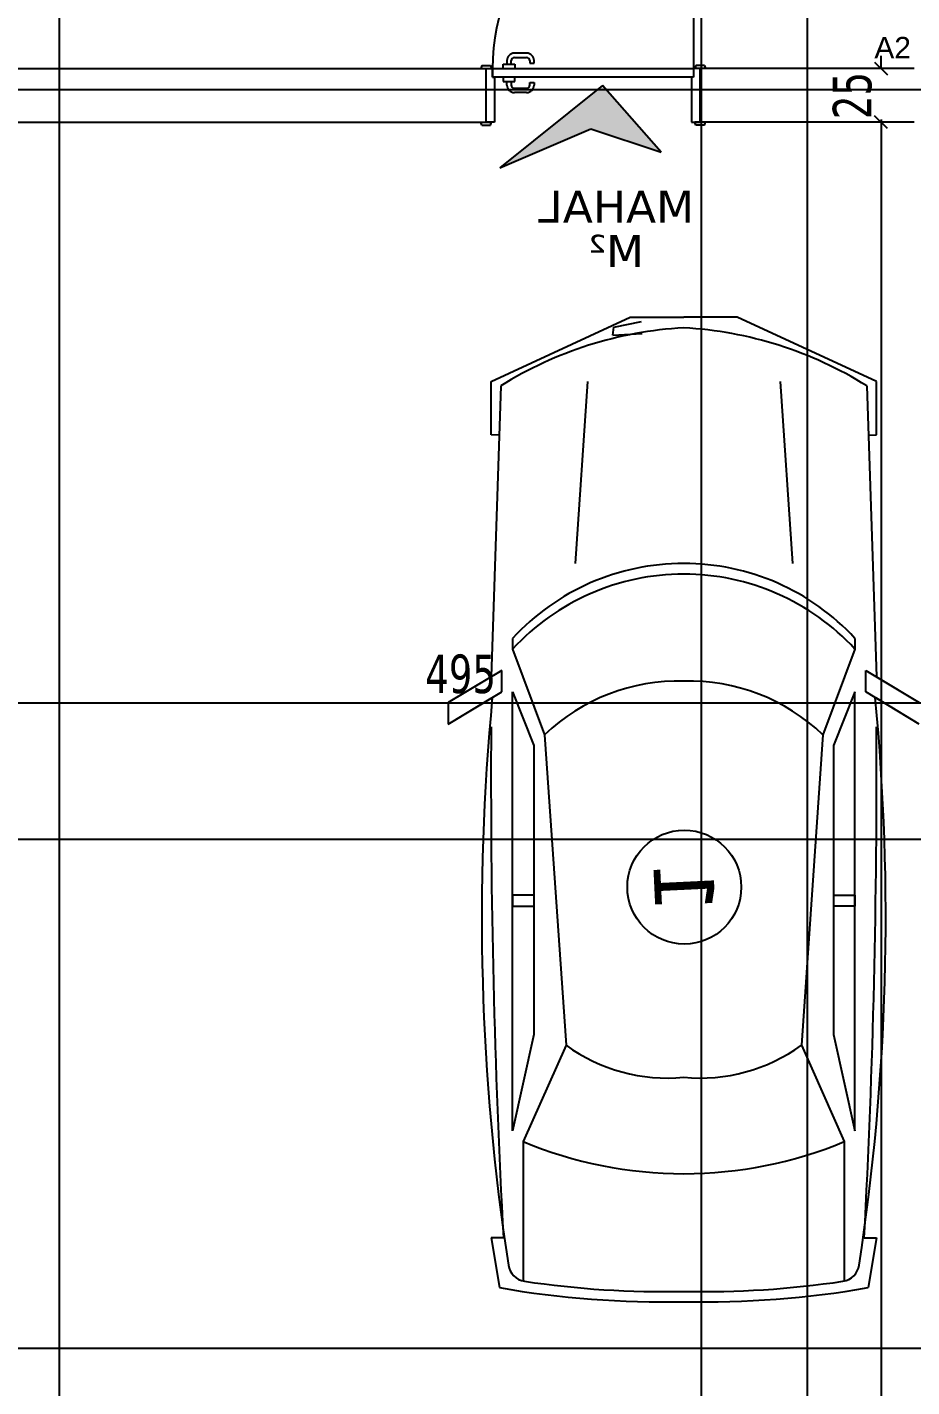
# Model space of a CAD drawing. Header units: millimetres. Extents: x 43168.9 to 43194.6, y -25545.1 to -25543.4.
# Drawn here: x 43170.281 to 43170.3637, y -25543.961 to -25543.8341 of the extents above; entities that cross this region are included whole.
import ezdxf
from ezdxf.enums import TextEntityAlignment as Align

# ---------------------------------------------------------------- set-up
doc = ezdxf.new("R2010")
doc.units = ezdxf.units.MM
doc.header["$LTSCALE"] = 200
doc.linetypes.add('DASHDOT', pattern=[1, 0.5, -0.25, 0, -0.25])
doc.linetypes.add('DASHDOT2', pattern=[0.5, 0.25, -0.125, 0, -0.125])
for name, color, linetype in [('aks_sgh', 5, 'DASHDOT2'), ('dograma_sgh', 43, 'Continuous'), ('duv_sgh', 4, 'Continuous'), ('olcuic_sgh', 183, 'Continuous'), ('yapi-yaklasma_sgh', 41, 'DASHDOT')]:
    doc.layers.add(name, color=color, linetype=linetype)
doc.styles.add('1-200', font='arial.ttf', dxfattribs={"height": 60})
doc.styles.add('dim', font='VERDANA.TTF', dxfattribs={"width": 0.7})
doc.styles.add('text1', font='VERDANA.TTF')

msp = doc.modelspace()

# ---------------------------------------------------------------- hatches: boundary and pattern name
msp.add_hatch(color=251).paths.add_polyline_path([(43170.34022200682, -25543.84571733902), (43170.33473942287, -25543.83950872235), (43170.32516900287, -25543.84720561329), (43170.33365979291, -25543.84353403654)])

# ---------------------------------------------------------------- linework, layer by layer
at = {"color": 0, "linetype": 'ByBlock', "lineweight": -2}
for p, q in [((43170.36018302909, -25543.83731939969), (43170.36138302909, -25543.83851939969)), ((43170.36138302909, -25543.84351939969), (43170.36018302909, -25543.84231939969)), ((43170.36138302909, -25543.84351939969), (43170.36018302909, -25543.84231939969))]:
    msp.add_line(p, q, dxfattribs=at)
at = {"color": 0}
for p, q in [((43170.33473942287, -25543.83950872235), (43170.32516900287, -25543.84720561329)), ((43170.34022200682, -25543.84571733902), (43170.33473942287, -25543.83950872235)), ((43170.32516900287, -25543.84720561329), (43170.33365979291, -25543.84353403654)), ((43170.33365979291, -25543.84353403654), (43170.34022200682, -25543.84571733902)), ((43170.32433262882, -25543.8671390161), (43170.33734339268, -25543.86113891467)), ((43170.32433262882, -25543.8671390161), (43170.33734339268, -25543.86113891467)), ((43170.3357067567, -25543.86281791203), (43170.33581437359, -25543.86206718945)), ((43170.33581437359, -25543.86206718945), (43170.33837924265, -25543.86155800369)), ((43170.33734339268, -25543.86113891467), (43170.3423434772, -25543.86113891467)), ((43170.33734339268, -25543.86113891467), (43170.3423434772, -25543.86113891467)), ((43170.34734356173, -25543.86113891467), (43170.3423434772, -25543.86113891467)), ((43170.34734356173, -25543.86113891467), (43170.3423434772, -25543.86113891467)), ((43170.3603543256, -25543.8671390161), (43170.34734356173, -25543.86113891467)), ((43170.3603543256, -25543.8671390161), (43170.34734356173, -25543.86113891467)), ((43170.3357067567, -25543.86281791203), (43170.33845161759, -25543.86266330228)), ((43170.32433262882, -25543.87213910063), (43170.32433262882, -25543.8671390161)), ((43170.32433262882, -25543.87213910063), (43170.32433262882, -25543.8671390161)), ((43170.33334332506, -25543.8671390161), (43170.33218704513, -25543.88413930349)), ((43170.35134362935, -25543.8671390161), (43170.35249990928, -25543.88413930349)), ((43170.3603543256, -25543.87213910063), (43170.3603543256, -25543.8671390161)), ((43170.3603543256, -25543.87213910063), (43170.3603543256, -25543.8671390161)), ((43170.32524622019, -25543.86755625327), (43170.32434317291, -25543.89473948268)), ((43170.35944073422, -25543.86755625327), (43170.3603437815, -25543.89473948268)), ((43170.32434317291, -25543.87213910063), (43170.32433262882, -25543.87213910063)), ((43170.32509314688, -25543.87216401532), (43170.32433262882, -25543.87213910063)), ((43170.35959380754, -25543.87216401532), (43170.3603543256, -25543.87213910063)), ((43170.3603437815, -25543.87213910063), (43170.3603543256, -25543.87213910063)), ((43170.32634320673, -25543.89113942183), (43170.32634320673, -25543.89213943873)), ((43170.35834374769, -25543.89113942183), (43170.35834374769, -25543.89213943873)), ((43170.32634320673, -25543.89213943873), (43170.32934325744, -25543.90013957397)), ((43170.35834374769, -25543.89213943873), (43170.35534369697, -25543.90013957397)), ((43170.32534318982, -25543.89413947254), (43170.32034310529, -25543.89713952325)), ((43170.32434317291, -25543.89473948268), (43170.32034310529, -25543.89713952325)), ((43170.32534318982, -25543.89613950635), (43170.32534318982, -25543.89413947254)), ((43170.3593437646, -25543.89613950635), (43170.3593437646, -25543.89413947254)), ((43170.3593437646, -25543.89413947254), (43170.36434384912, -25543.89713952325)), ((43170.3603437815, -25543.89473948268), (43170.36434384912, -25543.89713952325)), ((43170.32034310529, -25543.89913955707), (43170.32534318982, -25543.89613950635)), ((43170.32634320673, -25543.93714019946), (43170.32634320673, -25543.89613950635)), ((43170.32634320673, -25543.89613950635), (43170.32834324054, -25543.90113959088)), ((43170.35834374769, -25543.89613950635), (43170.35634371388, -25543.90113959088)), ((43170.35834374769, -25543.93714019946), (43170.35834374769, -25543.89613950635)), ((43170.36434384912, -25543.89913955707), (43170.3593437646, -25543.89613950635)), ((43170.32034310529, -25543.89913955707), (43170.32434317291, -25543.89673951649)), ((43170.32034310529, -25543.89713952325), (43170.32034310529, -25543.89913955707)), ((43170.32034310529, -25543.89713952325), (43170.32034310529, -25543.89913955707)), ((43170.36434384912, -25543.89913955707), (43170.3603437815, -25543.89673951649)), ((43170.32934325744, -25543.90013957397), (43170.33134329125, -25543.92914006422)), ((43170.35534369697, -25543.90013957397), (43170.35334366316, -25543.92914006422)), ((43170.32834324054, -25543.90113959088), (43170.32834324054, -25543.92814004732)), ((43170.35634371388, -25543.90113959088), (43170.35634371388, -25543.92814004732)), ((43170.32834324054, -25543.91513982755), (43170.32634320673, -25543.91513982755)), ((43170.32634320673, -25543.91513982755), (43170.32634320673, -25543.91613984446)), ((43170.35634371388, -25543.91513982755), (43170.35834374769, -25543.91513982755)), ((43170.35834374769, -25543.91513982755), (43170.35834374769, -25543.91613984446)), ((43170.32634320673, -25543.91613984446), (43170.32834324054, -25543.91613984446)), ((43170.35834374769, -25543.91613984446), (43170.35634371388, -25543.91613984446)), ((43170.32834324054, -25543.92814004732), (43170.32634320673, -25543.93714019946)), ((43170.33134329125, -25543.92914006422), (43170.32734322363, -25543.93814021637)), ((43170.35334366316, -25543.92914006422), (43170.35734373079, -25543.93814021637)), ((43170.35634371388, -25543.92814004732), (43170.35834374769, -25543.93714019946)), ((43170.32734322363, -25543.93814021637), (43170.32734322363, -25543.95116457732)), ((43170.35734373079, -25543.93814021637), (43170.35734373079, -25543.95116457732)), ((43170.32434317291, -25543.94714036852), (43170.32511694398, -25543.95178299492)), ((43170.32534318982, -25543.94714036852), (43170.32434317291, -25543.94714036852)), ((43170.3254849426, -25543.94714036852), (43170.32434317291, -25543.94714036852)), ((43170.35920201181, -25543.94714036852), (43170.3603437815, -25543.94714036852)), ((43170.3593437646, -25543.94714036852), (43170.3603437815, -25543.94714036852)), ((43170.3603437815, -25543.94714036852), (43170.35957001043, -25543.95178299492))]:
    msp.add_line(p, q, dxfattribs=at)
msp.add_line((43170.33707978271, -25543.91462748453), (43170.33707978271, -25543.91462748453))
at = {"linetype": 'Continuous'}
msp.add_circle((43170.34239372026, -25543.91437357962), 0.005320000000000346, dxfattribs=at)
at = {"color": 0}
for centre, radius, start, end in [((43170.34434351102, -25543.89813954016), 0.03605612228057108, 93.17982954175338, 121.9821208195799), ((43170.34034344339, -25543.89813954016), 0.03605612228057108, 58.01787918042012, 86.82017045824662), ((43170.3423434772, -25543.90592538607), 0.02178608257773878, 90, 137.2587549555883), ((43170.3423434772, -25543.90592538607), 0.02178608257773878, 42.74124504441167, 90), ((43170.3423434772, -25543.90692540297), 0.02178608257773878, 90, 137.2587549555883), ((43170.3423434772, -25543.90692540297), 0.02178608257773878, 42.74124504441167, 90), ((43170.34184346876, -25543.91323979543), 0.0181072108613248, 88.41764539243664, 133.6573759964856), ((43170.34284348566, -25543.91323979543), 0.0181072108613248, 46.34262400351442, 91.58235460756336), ((43170.53785640359, -25543.91716340448), 0.2143856953616721, 174.5157722221091, 188.7238197954231), ((43170.14683055082, -25543.91716340448), 0.2143856953616721, 351.2761802045768, 5.484227777890904), ((43171.11490020941, -25543.90437568823), 0.7905727552520726, 179.6386925190084, 183.1008306676707), ((43169.56978674501, -25543.90437568823), 0.7905727552520726, 356.8991693323292, 0.3613074809916), ((43170.34084345185, -25543.91597317497), 0.01623637964533992, 234.1888356708188, 275.3009265807162), ((43170.34384350257, -25543.91597317497), 0.01623637964533992, 264.6990734192838, 305.8111643291812), ((43170.3423434772, -25543.90213960778), 0.03900065930309958, 247.3801356131465, 270), ((43170.3423434772, -25543.90213960778), 0.03900065930309958, 270, 292.6198643868535), ((43170.32773012989, -25543.9494066514), 0.0018, 188.7238197954231, 261.5115368966201), ((43170.35695682452, -25543.9494066514), 0.0018, 278.48846310338, 351.2761802045768), ((43170.34055587059, -25543.8634692552), 0.08965309296207911, 260.0838130198713, 271.1549237942075), ((43170.34055587059, -25543.8634692552), 0.08868921503438901, 261.5115368966201, 271.1549237942075), ((43170.34413108382, -25543.8634692552), 0.08965309296207911, 268.8450762057925, 279.9161869801287), ((43170.34413108382, -25543.8634692552), 0.08868921503438901, 268.8450762057925, 278.48846310338)]:
    msp.add_arc(centre, radius, start, end, dxfattribs=at)
at = {"layer": 'aks_sgh'}
for p, q in [((43170.35387904171, -25543.74091939969), (43170.35387904171, -25544.78991939969)), ((43171.17087959124, -25543.83991939969), (43170.19487849217, -25543.83991939969)), ((43171.17087959124, -25543.90991939969), (43170.19487849217, -25543.90991939969)), ((43171.17087959124, -25543.95748021049), (43170.19487849217, -25543.95748021049))]:
    msp.add_line(p, q, dxfattribs=at)
at = {"layer": 'dograma_sgh', "color": 145}
msp.add_line((43170.34326844763, -25543.81911939969), (43170.34326844763, -25543.83791939969), dxfattribs=at)
at = {"layer": 'dograma_sgh'}
for p, q in [((43170.327658448, -25543.8364794002), (43170.326518448, -25543.83647939991)), ((43170.32346844763, -25543.83761939969), (43170.32336844763, -25543.83791939969)), ((43170.32336844763, -25543.83791939969), (43170.32436844763, -25543.83791939969)), ((43170.32346844763, -25543.83761939969), (43170.32426844763, -25543.83761939969)), ((43170.32386844763, -25543.84291939969), (43170.32386844763, -25543.83791939969)), ((43170.32386844763, -25543.83791939969), (43170.32446844763, -25543.83791939969)), ((43170.32426844763, -25543.83761939969), (43170.32436844763, -25543.83791939969)), ((43170.32446844763, -25543.83871939969), (43170.32446844763, -25543.83791939969)), ((43170.32446844763, -25543.83791939969), (43170.34326844763, -25543.83791939969)), ((43170.32446844763, -25543.83791939969), (43170.32446844763, -25543.83821939969)), ((43170.32546844763, -25543.83791939962), (43170.32546844773, -25543.83751939964)), ((43170.32546844773, -25543.83751939964), (43170.32656844773, -25543.83751939992)), ((43170.32581844782, -25543.83717939972), (43170.32581844773, -25543.83751939973)), ((43170.32621844774, -25543.83751939983), (43170.32621844782, -25543.83717939983)), ((43170.3265184479, -25543.83687939991), (43170.3276584479, -25543.8368794002)), ((43170.32656844773, -25543.83751939992), (43170.32656844763, -25543.83791939991)), ((43170.32795844782, -25543.83717940028), (43170.32795844776, -25543.83741940028)), ((43170.32795844776, -25543.83741940028), (43170.32835844776, -25543.83741940038)), ((43170.32835844776, -25543.83741940038), (43170.32835844782, -25543.83717940038)), ((43170.34326844763, -25543.83791939969), (43170.34326844763, -25543.83871939969)), ((43170.34386844763, -25543.83791939969), (43170.34326844763, -25543.83791939969)), ((43170.34326844763, -25543.83791939969), (43170.34326844763, -25543.83821939969)), ((43170.34346844763, -25543.83761939969), (43170.34336844763, -25543.83791939969)), ((43170.34436844763, -25543.83791939969), (43170.34336844763, -25543.83791939969)), ((43170.34426844763, -25543.83761939969), (43170.34346844763, -25543.83761939969)), ((43170.34386844763, -25543.84291939969), (43170.34386844763, -25543.83791939969)), ((43170.34426844763, -25543.83761939969), (43170.34436844763, -25543.83791939969)), ((43170.32446844763, -25543.83821939969), (43170.32446844763, -25543.83871939969)), ((43170.34326844763, -25543.83871939969), (43170.32446844763, -25543.83871939969)), ((43170.32446844763, -25543.83871939969), (43170.32466844763, -25543.83871939969)), ((43170.32466844763, -25543.83871939969), (43170.32466844763, -25543.84291939969)), ((43170.32546844763, -25543.83871939976), (43170.32546844773, -25543.83911939974)), ((43170.32546844773, -25543.83911939974), (43170.32656844773, -25543.83911939946)), ((43170.32581844782, -25543.83945939965), (43170.32581844773, -25543.83911939965)), ((43170.32621844774, -25543.83911939955), (43170.32621844782, -25543.83945939955)), ((43170.32656844773, -25543.83911939946), (43170.32656844763, -25543.83871939946)), ((43170.32795844782, -25543.8394593991), (43170.32795844776, -25543.8392193991)), ((43170.32795844776, -25543.8392193991), (43170.32835844776, -25543.839219399)), ((43170.32835844776, -25543.839219399), (43170.32835844782, -25543.83945939899)), ((43170.34326844763, -25543.83871939969), (43170.34306844763, -25543.83871939969)), ((43170.34306844763, -25543.83871939969), (43170.34306844763, -25543.84291939969)), ((43170.34326844763, -25543.83821939969), (43170.34326844763, -25543.83871939969)), ((43170.3265184479, -25543.83975939947), (43170.3276584479, -25543.83975939918)), ((43170.327658448, -25543.84015939918), (43170.326518448, -25543.84015939947)), ((43170.32346844763, -25543.84321939969), (43170.32336844763, -25543.84291939969)), ((43170.32336844763, -25543.84291939969), (43170.32436844763, -25543.84291939969)), ((43170.32466844763, -25543.84291939969), (43170.32386844763, -25543.84291939969)), ((43170.32426844763, -25543.84321939969), (43170.32436844763, -25543.84291939969)), ((43170.34306844763, -25543.84291939969), (43170.34386844763, -25543.84291939969)), ((43170.34346844763, -25543.84321939969), (43170.34336844763, -25543.84291939969)), ((43170.34436844763, -25543.84291939969), (43170.34336844763, -25543.84291939969)), ((43170.34426844763, -25543.84321939969), (43170.34436844763, -25543.84291939969)), ((43170.32346844763, -25543.84321939969), (43170.32426844763, -25543.84321939969)), ((43170.34426844763, -25543.84321939969), (43170.34346844763, -25543.84321939969))]:
    msp.add_line(p, q, dxfattribs=at)
at = {"layer": 'dograma_sgh', "color": 145}
msp.add_arc((43170.34326844763, -25543.83791939969), 0.01879999999999999, 90, 180, dxfattribs=at)
at = {"layer": 'dograma_sgh'}
for centre, radius, start, end in [((43170.32651844782, -25543.83717939991), 0.0007, 89.99998540914169, 179.9999854091419), ((43170.32765844782, -25543.8371794002), 0.0007, 359.9999854091419, 89.99998540914169), ((43170.32651844782, -25543.83717939991), 0.0003, 89.99998540914169, 179.9999854091419), ((43170.32765844782, -25543.8371794002), 0.0003, 359.9999854091419, 89.99998540914169), ((43170.32651844782, -25543.83945939947), 0.0007, 180.0000145908581, 270.0000145908583), ((43170.32651844782, -25543.83945939947), 0.0003, 180.0000145908581, 270.0000145908583), ((43170.32765844782, -25543.83945939918), 0.0003, 270.0000145908583, 1.459085805009095e-05), ((43170.32765844782, -25543.83945939918), 0.0007, 270.0000145908583, 1.459085805009095e-05)]:
    msp.add_arc(centre, radius, start, end, dxfattribs=at)
at = {"layer": 'duv_sgh'}
for p, q in [((43170.27299999916, -25543.83791939969), (43170.32386844763, -25543.83791939969)), ((43170.32386844763, -25543.84291939969), (43170.32386844763, -25543.83791939969)), ((43170.3638790417, -25543.83791939969), (43170.34386844763, -25543.83791939969)), ((43170.34386844763, -25543.84291939969), (43170.34386844763, -25543.83791939969)), ((43170.27299999916, -25543.84291939969), (43170.32386844763, -25543.84291939969)), ((43170.3638790417, -25543.84291939969), (43170.34386844763, -25543.84291939969))]:
    msp.add_line(p, q, dxfattribs=at)
at = {"layer": 'olcuic_sgh'}
for p, q in [((43170.3618790417, -25543.83791939969), (43170.3597830291, -25543.83791939969)), ((43170.36078302909, -25543.83791939969), (43170.36078302909, -25543.83671939969)), ((43170.3618790417, -25543.84291939969), (43170.3597830291, -25543.84291939969)), ((43170.3618790417, -25543.84291939969), (43170.3597830291, -25543.84291939969)), ((43170.36078302909, -25543.84266939969), (43170.36078302909, -25544.46516939969)), ((43170.36078302909, -25543.84291939969), (43170.36078302909, -25543.84411939969)), ((43170.27174999916, -25543.89716020847), (43170.3711290417, -25543.89716020847))]:
    msp.add_line(p, q, dxfattribs=at)
at = {"layer": 'yapi-yaklasma_sgh'}
for p, q in [((43170.28399999916, -25544.7875909039), (43170.28399999916, -25543.79475840276)), ((43170.34399999916, -25544.72614544623), (43170.34399999916, -25543.79832022829))]:
    msp.add_line(p, q, dxfattribs=at)

# ---------------------------------------------------------------- texts
at = {"color": 7, "style": 'text1', "text_generation_flag": 4}
for tag, text, p in [('MAHAL', '', (43170.33602727477, -25543.85082344915)), ('M²', 'm²', (43170.33602727477, -25543.85493344915))]:
    msp.add_attdef(tag, text=text, height=0.003000000000004184, rotation=180, dxfattribs=at).set_placement(p, align=Align.MIDDLE)
at = {"linetype": 'Continuous', "style": 'text1', "text_generation_flag": 4}
msp.add_attdef('1', text='', height=0.005600000000000291, rotation=92.73556609848184, dxfattribs=at).set_placement((43170.34239372026, -25543.91437357962), align=Align.MIDDLE)
at = {"layer": 'aks_sgh', "style": '1-200'}
msp.add_text('A2', height=0.002, rotation=5.211020732175437e-06, dxfattribs=at).set_placement((43170.36015568914, -25543.8369614694))
msp.add_text('A2', height=0.002, rotation=5.211020732175437e-06, dxfattribs=at).set_placement((43170.36015568914, -25543.8369614694))
at = {"layer": 'olcuic_sgh', "color": 2, "style": 'dim', "width": 0.7}
msp.add_text('25', height=0.0036, rotation=90, dxfattribs=at).set_placement((43170.35987060465, -25543.84263645812))
msp.add_text('495', height=0.0036, dxfattribs=at).set_placement((43170.3181917837, -25543.89624899289))

doc.saveas('drawing.dxf')
